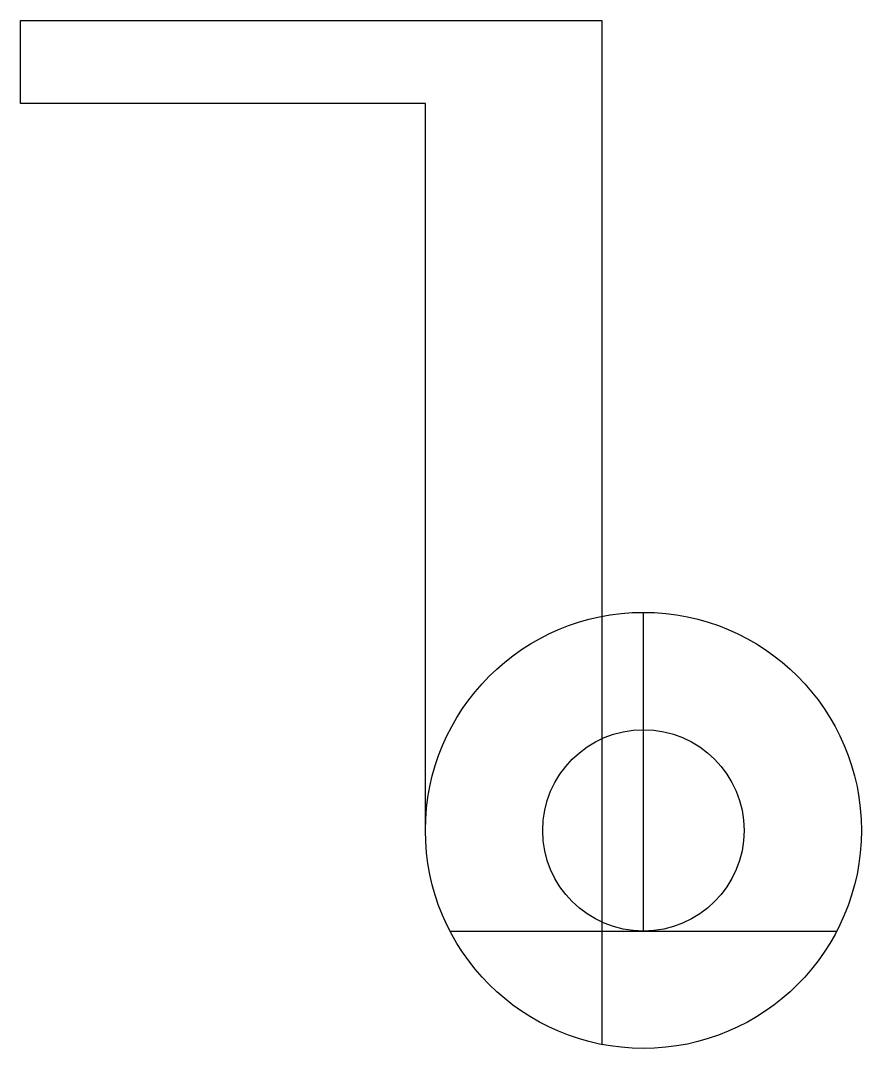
# Model space of a CAD drawing. Header units: millimetres. Extents: x -30 to 10.5, y -10.5 to 39.
import ezdxf

# ---------------------------------------------------------------- set-up
doc = ezdxf.new("R2010")
doc.units = ezdxf.units.MM
doc.layers.get('0').update_dxf_attribs({"linetype": 'CONTINUOUS'})

msp = doc.modelspace()

# ---------------------------------------------------------------- linework, layer by layer
for p, q in [((-30, 35), (-30, 39)), ((-30, 39), (-2, 39)), ((-2, 39), (-2, 10.308)), ((-10.5, 35), (-30, 35)), ((-10.5, 0), (-10.5, 35)), ((0, -4.85), (0, 10.5)), ((-2, 10.308), (-2, -4.85)), ((-9.313, -4.85), (9.313, -4.85)), ((-2, -4.85), (-2, -10.308))]:
    msp.add_line(p, q)
for radius in [10.5, 4.85]:
    msp.add_circle((0, 0), radius)

doc.saveas('drawing.dxf')
